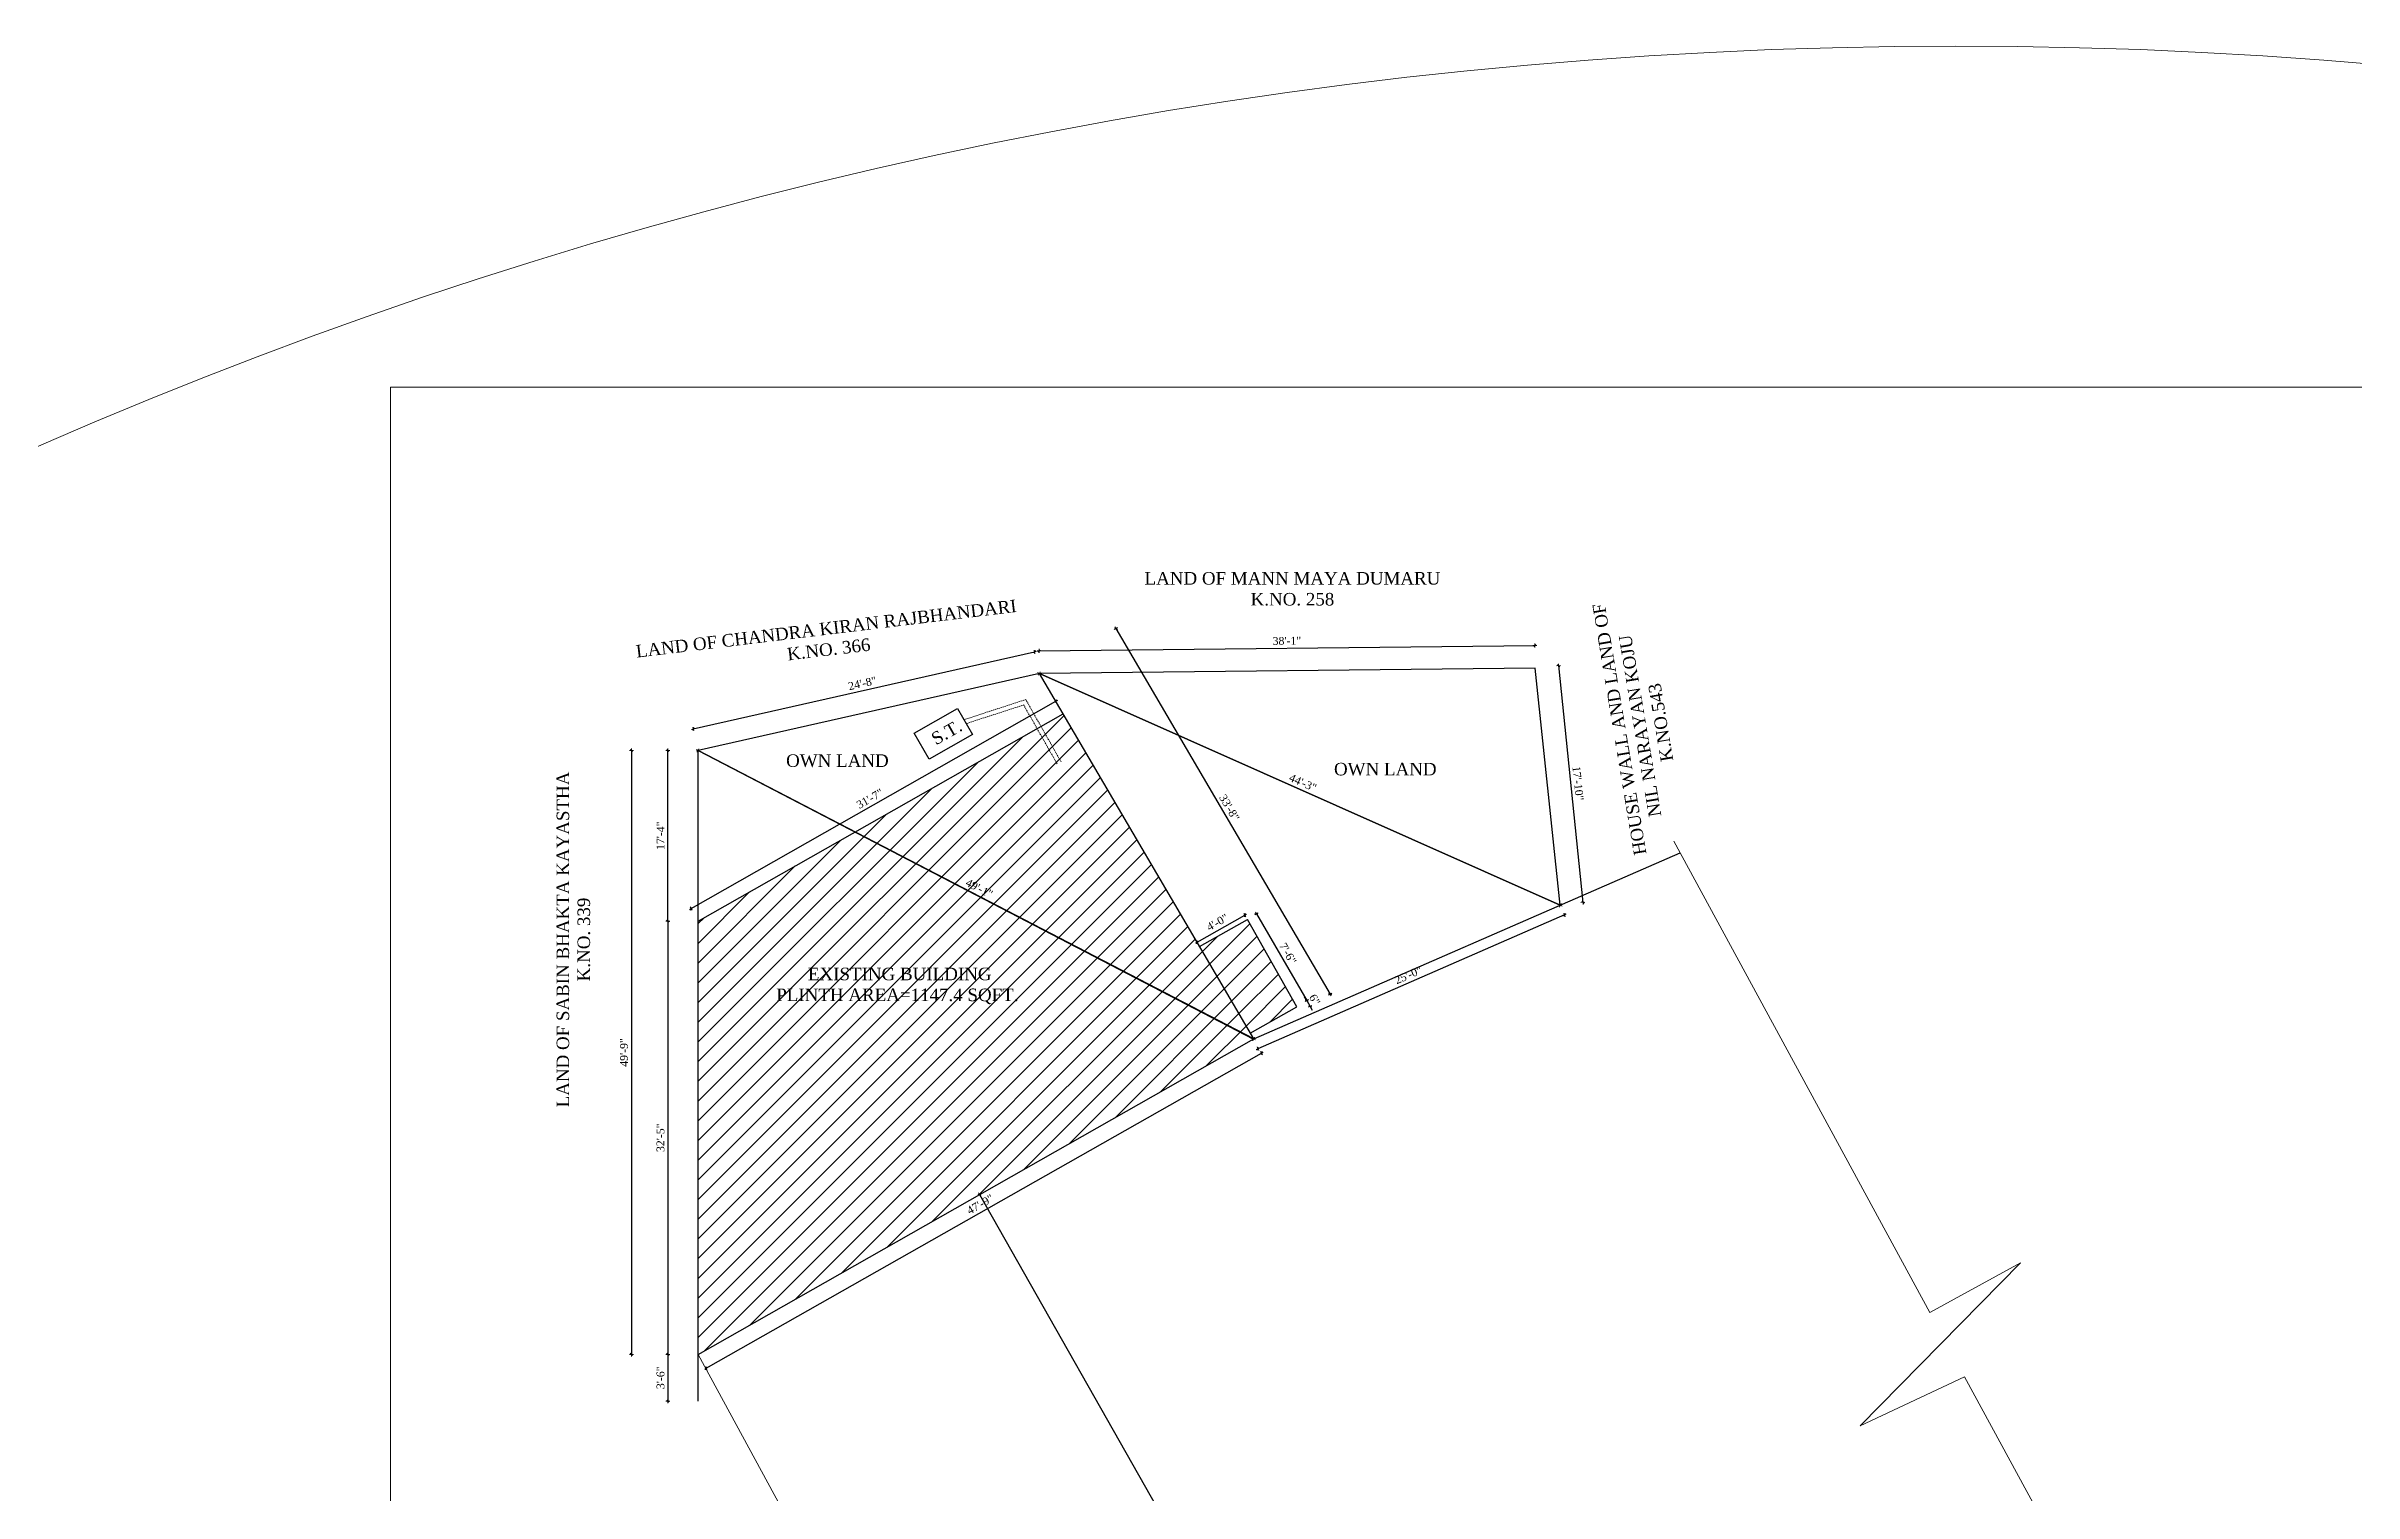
# Model space of a CAD drawing. Header units: inches. Extents: x 6873 to 34015, y -4010 to 8204.
# Drawn here: x 13393 to 15462, y 3269 to 4567 of the extents above; entities that cross this region are included whole.
import ezdxf

# ---------------------------------------------------------------- set-up
doc = ezdxf.new("R2010")
doc.units = ezdxf.units.IN
doc.header["$LTSCALE"] = 5
doc.header["$MEASUREMENT"] = 0
doc.linetypes.add('HIDDEN', pattern=[0.375, 0.25, -0.125])
for name, color, linetype, lineweight in [('A-WALL', 7, 'Continuous', 9), ('Dimension', 7, 'Continuous', 18), ('ele1', 21, 'Continuous', 20)]:
    doc.layers.add(name, color=color, linetype=linetype, lineweight=lineweight)
doc.layers.add('dim line', color=7, linetype='Continuous', lineweight=15, true_color=0xfab2b2)
doc.layers.add('TEXT', color=6, linetype='Continuous')
doc.layers.add('WALL', color=7, linetype='Continuous')
doc.styles.add('ordinary', font='times.ttf')
doc.dimstyles.new('Copy of 96', dxfattribs={"dimtxt": 7, "dimasz": 4, "dimexe": 0.5, "dimexo": 0.5, "dimgap": 3, "dimtad": 1, "dimdec": 1, "dimzin": 11, "dimdsep": 46, "dimlunit": 4, "dimtxsty": 'ordinary', "dimblk": 'OBLIQUE', "dimcen": 0.09, "dimse1": 1, "dimse2": 1, "dimclrt": 6, "dimazin": 0, "dimtfac": 1, "dimtdec": 1, "dimtix": 1, "dimtmove": 2, "dimatfit": 3, "dimldrblk": 'leader', "dimfxl": 0.5, "dimfxlon": 1, "dimtolj": 1, "dimtzin": 0, "dimarcsym": 0})

# ---------------------------------------------------------------- blocks, each defined once
blk = doc.blocks.new('oblique')
at = {"color": 0, "lineweight": -2}
blk.add_line((0.25, 0.25), (-0.25, -0.25), dxfattribs=at)
at = {"layer": 'dim line', "lineweight": 9}
for p, q in [((-0.4375, 0), (0.4375, 0)), ((0, 0.4375), (0, -0.4375))]:
    blk.add_line(p, q, dxfattribs=at)
blk = doc.blocks.new('*D281')
at = {"layer": 'A-WALL', "color": 0, "lineweight": -2, "ltscale": 50, "transparency": 16777216}
blk.add_line((13950.2, 3781.8), (13950.2, 3393.1), dxfattribs=at)
at = {"layer": 'Defpoints', "color": 0, "ltscale": 50, "transparency": 16777216}
for p in [(13977.3, 3781.8), (13950.2, 3393.1), (13977.3, 3393.1)]:
    blk.add_point(p, dxfattribs=at)
at = {"layer": 'A-WALL', "color": 0, "lineweight": -2, "ltscale": 50, "transparency": 16777216, "xscale": 4, "yscale": 4, "zscale": 4}
for p, rotation in [((13950.2, 3781.8), 90), ((13950.2, 3393.1), 270)]:
    blk.add_blockref('oblique', p, dxfattribs=dict(at, rotation=rotation))
at = {"layer": 'A-WALL', "color": 6, "ltscale": 50, "transparency": 16777216, "insert": (13943.6, 3587.4), "char_height": 7, "attachment_point": 5, "rotation": 90, "style": 'ordinary'}
blk.add_mtext('\\A1;32\'-5"', dxfattribs=at)
blk = doc.blocks.new('_OBLIQUE')
at = {"color": 0, "linetype": 'ByBlock'}
blk.add_line((-0.5, -0.5), (0.5, 0.5), dxfattribs=at)
blk = doc.blocks.new('leader')
at = {"layer": 'Dimension'}
for p, q in [((-4.42, 0), (4.42, 0)), ((0, -4.33), (0, 4.33))]:
    blk.add_line(p, q, dxfattribs=at)
blk = doc.blocks.new('*D292')
at = {"layer": 'A-WALL', "color": 0, "lineweight": -2, "ltscale": 50, "transparency": 16777216}
blk.add_line((14229.6, 3536.4), (14717.4, 2677.2), dxfattribs=at)
at = {"layer": 'Defpoints', "color": 0, "ltscale": 50, "transparency": 16777216}
for p in [(14226.5, 3534.6), (14714.3, 2675.4), (14717.4, 2677.2)]:
    blk.add_point(p, dxfattribs=at)
at = {"layer": 'A-WALL', "color": 0, "lineweight": -2, "ltscale": 50, "transparency": 16777216, "xscale": 4, "yscale": 4, "zscale": 4}
for p, rotation in [((14229.6, 3536.4), 119.5885145057325), ((14717.4, 2677.2), 299.5885145057325)]:
    blk.add_blockref('oblique', p, dxfattribs=dict(at, rotation=rotation))
at = {"layer": 'A-WALL', "color": 6, "ltscale": 50, "transparency": 16777216, "insert": (14479.2, 3110), "char_height": 7, "attachment_point": 5, "rotation": 299.5885, "style": 'ordinary'}
blk.add_mtext('\\A1;82\'-4"', dxfattribs=at)
blk = doc.blocks.new('*D293')
at = {"layer": 'A-WALL', "color": 0, "lineweight": -2, "ltscale": 50, "transparency": 16777216}
blk.add_line((13950.2, 3781.8), (13950.2, 3934.8), dxfattribs=at)
at = {"layer": 'Defpoints', "color": 0, "ltscale": 50, "transparency": 16777216}
for p in [(13950.2, 3934.8), (13977.3, 3934.8), (13977.3, 3781.8)]:
    blk.add_point(p, dxfattribs=at)
at = {"layer": 'A-WALL', "color": 0, "lineweight": -2, "ltscale": 50, "transparency": 16777216, "xscale": 4, "yscale": 4, "zscale": 4}
for p, rotation in [((13950.2, 3934.8), 90), ((13950.2, 3781.8), 270)]:
    blk.add_blockref('oblique', p, dxfattribs=dict(at, rotation=rotation))
at = {"layer": 'A-WALL', "color": 6, "ltscale": 50, "transparency": 16777216, "insert": (13943.6, 3858.3), "char_height": 7, "attachment_point": 5, "rotation": 90, "style": 'ordinary'}
blk.add_mtext('\\A1;17\'-4"', dxfattribs=at)
blk = doc.blocks.new('*D294')
at = {"layer": 'A-WALL', "color": 0, "lineweight": -2, "ltscale": 50, "transparency": 16777216}
blk.add_line((13950.2, 3393.1), (13950.2, 3351.1), dxfattribs=at)
at = {"layer": 'Defpoints', "color": 0, "ltscale": 50, "transparency": 16777216}
for p in [(13977.3, 3393.1), (13950.2, 3351.1), (13977.3, 3351.1)]:
    blk.add_point(p, dxfattribs=at)
at = {"layer": 'A-WALL', "color": 0, "lineweight": -2, "ltscale": 50, "transparency": 16777216, "xscale": 4, "yscale": 4, "zscale": 4}
for p, rotation in [((13950.2, 3393.1), 90), ((13950.2, 3351.1), 270)]:
    blk.add_blockref('oblique', p, dxfattribs=dict(at, rotation=rotation))
at = {"layer": 'A-WALL', "color": 6, "ltscale": 50, "transparency": 16777216, "insert": (13943.6, 3372.1), "char_height": 7, "attachment_point": 5, "rotation": 90, "style": 'ordinary'}
blk.add_mtext('\\A1;3\'-6"', dxfattribs=at)
blk = doc.blocks.new('*D273')
at = {"layer": 'A-WALL', "color": 0, "lineweight": -2, "ltscale": 50, "transparency": 16777216}
blk.add_line((13917.5, 3934.8), (13917.5, 3393.1), dxfattribs=at)
at = {"layer": 'Defpoints', "color": 0, "ltscale": 50, "transparency": 16777216}
for p in [(13977.3, 3934.8), (13917.5, 3393.1), (13977.3, 3393.1)]:
    blk.add_point(p, dxfattribs=at)
at = {"layer": 'A-WALL', "color": 0, "lineweight": -2, "ltscale": 50, "transparency": 16777216, "xscale": 4, "yscale": 4, "zscale": 4}
for p, rotation in [((13917.5, 3934.8), 90), ((13917.5, 3393.1), 270)]:
    blk.add_blockref('oblique', p, dxfattribs=dict(at, rotation=rotation))
at = {"layer": 'A-WALL', "color": 6, "ltscale": 50, "transparency": 16777216, "insert": (13910.9, 3663.9), "char_height": 7, "attachment_point": 5, "rotation": 90, "style": 'ordinary'}
blk.add_mtext('\\A1;49\'-9"', dxfattribs=at)
blk = doc.blocks.new('*D295')
at = {"layer": 'A-WALL', "color": 0, "lineweight": -2, "ltscale": 50, "transparency": 16777216}
blk.add_line((13973, 3954.1), (14279.1, 4023.2), dxfattribs=at)
at = {"layer": 'Defpoints', "color": 0, "ltscale": 50, "transparency": 16777216}
for p in [(14279.1, 4023.2), (14283.4, 4003.9), (13977.3, 3934.8)]:
    blk.add_point(p, dxfattribs=at)
at = {"layer": 'A-WALL', "color": 0, "lineweight": -2, "ltscale": 50, "transparency": 16777216, "xscale": 4, "yscale": 4, "zscale": 4}
for p, rotation in [((14279.1, 4023.2), 12.72157789396169), ((13973, 3954.1), 192.7215778939617)]:
    blk.add_blockref('oblique', p, dxfattribs=dict(at, rotation=rotation))
at = {"layer": 'A-WALL', "color": 6, "ltscale": 50, "transparency": 16777216, "insert": (14124.6, 3995), "char_height": 7, "attachment_point": 5, "rotation": 12.7216, "style": 'ordinary'}
blk.add_mtext('\\A1;24\'-8"', dxfattribs=at)
blk = doc.blocks.new('*D296')
at = {"layer": 'A-WALL', "color": 0, "lineweight": -2, "ltscale": 50, "transparency": 16777216}
blk.add_line((14283.2, 4024.1), (14727.8, 4029), dxfattribs=at)
at = {"layer": 'Defpoints', "color": 0, "ltscale": 50, "transparency": 16777216}
for p in [(14727.8, 4029), (14283.4, 4003.9), (14728, 4008.8)]:
    blk.add_point(p, dxfattribs=at)
at = {"layer": 'A-WALL', "color": 0, "lineweight": -2, "ltscale": 50, "transparency": 16777216, "xscale": 4, "yscale": 4, "zscale": 4}
for p, rotation in [((14283.2, 4024.1), 180.6294588048591), ((14727.8, 4029), 0.6294588048590494)]:
    blk.add_blockref('oblique', p, dxfattribs=dict(at, rotation=rotation))
at = {"layer": 'A-WALL', "color": 6, "ltscale": 50, "transparency": 16777216, "insert": (14505.4, 4033.1), "char_height": 7, "attachment_point": 5, "rotation": 0.6295, "style": 'ordinary'}
blk.add_mtext('\\A1;38\'-1"', dxfattribs=at)
blk = doc.blocks.new('*D297')
at = {"layer": 'A-WALL', "color": 0, "lineweight": -2, "ltscale": 50, "transparency": 16777216}
blk.add_line((9737.6, 1324.5), (9837.1, 1152.6), dxfattribs=at)
at = {"layer": 'Defpoints', "color": 0, "ltscale": 50, "transparency": 16777216}
for p in [(14304.7, 3967.7), (9835.3, 1151.6), (9837.1, 1152.6)]:
    blk.add_point(p, dxfattribs=at)
at = {"layer": 'A-WALL', "color": 0, "lineweight": -2, "ltscale": 50, "transparency": 16777216, "xscale": 4, "yscale": 4, "zscale": 4}
for p, rotation in [((9737.6, 1324.5), 120.0600944710371), ((9837.1, 1152.6), 300.0600944710371)]:
    blk.add_blockref('oblique', p, dxfattribs=dict(at, rotation=rotation))
at = {"layer": 'A-WALL', "color": 6, "ltscale": 50, "transparency": 16777216, "insert": (9793, 1241.8), "char_height": 7, "attachment_point": 5, "rotation": 300.0601, "style": 'ordinary'}
blk.add_mtext('\\A1;16\'-7"', dxfattribs=at)
blk = doc.blocks.new('*D298')
at = {"layer": 'A-WALL', "color": 0, "lineweight": -2, "ltscale": 50, "transparency": 16777216}
blk.add_line((14478.1, 3788.3), (14523.2, 3710.5), dxfattribs=at)
at = {"layer": 'Defpoints', "color": 0, "ltscale": 50, "transparency": 16777216}
for p in [(14431.7, 3761.5), (14523.2, 3710.5), (14476.1, 3683.2)]:
    blk.add_point(p, dxfattribs=at)
at = {"layer": 'A-WALL', "color": 0, "lineweight": -2, "ltscale": 50, "transparency": 16777216, "xscale": 4, "yscale": 4, "zscale": 4}
for p, rotation in [((14478.1, 3788.3), 120.0600944710371), ((14523.2, 3710.5), 300.0600944710371)]:
    blk.add_blockref('oblique', p, dxfattribs=dict(at, rotation=rotation))
at = {"layer": 'A-WALL', "color": 6, "ltscale": 50, "transparency": 16777216, "insert": (14506.3, 3752.7), "char_height": 7, "attachment_point": 5, "rotation": 300.0601, "style": 'ordinary'}
blk.add_mtext('\\A1;7\'-6"', dxfattribs=at)
blk = doc.blocks.new('*D299')
at = {"layer": 'A-WALL', "color": 0, "lineweight": -2, "ltscale": 50, "transparency": 16777216}
for p, q in [((14523.2, 3710.5), (14521.2, 3713.9)), ((14523.2, 3710.5), (14526.2, 3705.3)), ((14526.2, 3705.3), (14528.2, 3701.8))]:
    blk.add_line(p, q, dxfattribs=at)
at = {"layer": 'Defpoints', "color": 0, "ltscale": 50, "transparency": 16777216}
for p in [(14526.2, 3705.3), (14475.6, 3676), (14476.1, 3683.2)]:
    blk.add_point(p, dxfattribs=at)
at = {"layer": 'A-WALL', "color": 0, "lineweight": -2, "ltscale": 50, "transparency": 16777216, "xscale": 4, "yscale": 4, "zscale": 4}
for p, rotation in [((14523.2, 3710.5), 300.0600944710371), ((14526.2, 3705.3), 120.0600944710371)]:
    blk.add_blockref('oblique', p, dxfattribs=dict(at, rotation=rotation))
at = {"layer": 'A-WALL', "color": 6, "ltscale": 50, "transparency": 16777216, "insert": (14530.3, 3711.2), "char_height": 7, "attachment_point": 5, "rotation": 300.0601, "style": 'ordinary'}
blk.add_mtext('\\A1;6"', dxfattribs=at)
blk = doc.blocks.new('*D274')
at = {"layer": 'A-WALL', "color": 0, "lineweight": -2, "ltscale": 50, "transparency": 16777216}
blk.add_line((13984.5, 3380.6), (14482.7, 3663.4), dxfattribs=at)
at = {"layer": 'Defpoints', "color": 0, "ltscale": 50, "transparency": 16777216}
for p in [(14475.5, 3676), (14482.7, 3663.4), (13977.3, 3393.1)]:
    blk.add_point(p, dxfattribs=at)
at = {"layer": 'A-WALL', "color": 0, "lineweight": -2, "ltscale": 50, "transparency": 16777216, "xscale": 4, "yscale": 4, "zscale": 4}
for p, rotation in [((14482.7, 3663.4), 29.58851450573236), ((13984.5, 3380.6), 209.5885145057324)]:
    blk.add_blockref('oblique', p, dxfattribs=dict(at, rotation=rotation))
at = {"layer": 'A-WALL', "color": 6, "ltscale": 50, "transparency": 16777216, "insert": (14230.3, 3527.7), "char_height": 7, "attachment_point": 5, "rotation": 29.5885, "style": 'ordinary'}
blk.add_mtext('\\A1;47\'-9"', dxfattribs=at)
blk = doc.blocks.new('*D300')
at = {"layer": 'A-WALL', "color": 0, "lineweight": -2, "ltscale": 50, "transparency": 16777216}
blk.add_line((14754.4, 3787.3), (14479.4, 3667.3), dxfattribs=at)
at = {"layer": 'Defpoints', "color": 0, "ltscale": 50, "transparency": 16777216}
for p in [(14750.6, 3796), (14475.6, 3676), (14479.4, 3667.3)]:
    blk.add_point(p, dxfattribs=at)
at = {"layer": 'A-WALL', "color": 0, "lineweight": -2, "ltscale": 50, "transparency": 16777216, "xscale": 4, "yscale": 4, "zscale": 4}
for p, rotation in [((14754.4, 3787.3), 23.56548800738485), ((14479.4, 3667.3), 203.5654880073848)]:
    blk.add_blockref('oblique', p, dxfattribs=dict(at, rotation=rotation))
at = {"layer": 'A-WALL', "color": 6, "ltscale": 50, "transparency": 16777216, "insert": (14614.3, 3733.3), "char_height": 7, "attachment_point": 5, "rotation": 23.5655, "style": 'ordinary'}
blk.add_mtext('\\A1;25\'-0"', dxfattribs=at)
blk = doc.blocks.new('*D275')
at = {"layer": 'A-WALL', "color": 0, "lineweight": -2, "ltscale": 50, "transparency": 16777216}
blk.add_line((13971, 3793), (14298.3, 3978.9), dxfattribs=at)
at = {"layer": 'Defpoints', "color": 0, "ltscale": 50, "transparency": 16777216}
for p in [(14298.3, 3978.9), (14304.7, 3967.7), (13977.3, 3781.8)]:
    blk.add_point(p, dxfattribs=at)
at = {"layer": 'A-WALL', "color": 0, "lineweight": -2, "ltscale": 50, "transparency": 16777216, "xscale": 4, "yscale": 4, "zscale": 4}
for p, rotation in [((14298.3, 3978.9), 29.58851450573196), ((13971, 3793), 209.588514505732)]:
    blk.add_blockref('oblique', p, dxfattribs=dict(at, rotation=rotation))
at = {"layer": 'A-WALL', "color": 6, "ltscale": 50, "transparency": 16777216, "insert": (14131.4, 3891.6), "char_height": 7, "attachment_point": 5, "rotation": 29.5885, "style": 'ordinary'}
blk.add_mtext('\\A1;31\'-7"', dxfattribs=at)
blk = doc.blocks.new('*D276')
at = {"layer": 'A-WALL', "color": 0, "lineweight": -2, "ltscale": 50, "transparency": 16777216}
blk.add_line((14283.4, 4003.9), (14750.6, 3796), dxfattribs=at)
at = {"layer": 'Defpoints', "color": 0, "ltscale": 50, "transparency": 16777216}
for p in [(14283.4, 4003.9), (14750.6, 3796), (14750.6, 3796)]:
    blk.add_point(p, dxfattribs=at)
at = {"layer": 'A-WALL', "color": 0, "lineweight": -2, "ltscale": 50, "transparency": 16777216, "xscale": 4, "yscale": 4, "zscale": 4}
for p, rotation in [((14283.4, 4003.9), 156.0066809850996), ((14750.6, 3796), 336.0066809850996)]:
    blk.add_blockref('oblique', p, dxfattribs=dict(at, rotation=rotation))
at = {"layer": 'A-WALL', "color": 6, "ltscale": 50, "transparency": 16777216, "insert": (14519.7, 3905.9), "char_height": 7, "attachment_point": 5, "rotation": 336.0067, "style": 'ordinary'}
blk.add_mtext('\\A1;44\'-3"', dxfattribs=at)
blk = doc.blocks.new('*D277')
at = {"layer": 'A-WALL', "color": 0, "lineweight": -2, "ltscale": 50, "transparency": 16777216}
blk.add_line((13977.3, 3934.8), (14475.6, 3676), dxfattribs=at)
at = {"layer": 'Defpoints', "color": 0, "ltscale": 50, "transparency": 16777216}
for p in [(13977.3, 3934.8), (14475.6, 3676), (14475.6, 3676)]:
    blk.add_point(p, dxfattribs=at)
at = {"layer": 'A-WALL', "color": 0, "lineweight": -2, "ltscale": 50, "transparency": 16777216, "xscale": 4, "yscale": 4, "zscale": 4}
for p, rotation in [((13977.3, 3934.8), 152.5568812355361), ((14475.6, 3676), 332.5568812355361)]:
    blk.add_blockref('oblique', p, dxfattribs=dict(at, rotation=rotation))
at = {"layer": 'A-WALL', "color": 6, "ltscale": 50, "transparency": 16777216, "insert": (14229.5, 3811.2), "char_height": 7, "attachment_point": 5, "rotation": 332.5569, "style": 'ordinary'}
blk.add_mtext('\\A1;49\'-1"', dxfattribs=at)
blk = doc.blocks.new('*D278')
at = {"layer": 'A-WALL', "color": 0, "lineweight": -2, "ltscale": 50, "transparency": 16777216}
blk.add_line((14749.1, 4010.9), (14770.9, 3798.5), dxfattribs=at)
at = {"layer": 'Defpoints', "color": 0, "ltscale": 50, "transparency": 16777216}
for p in [(14728, 4008.8), (14749.8, 3796.3), (14770.9, 3798.5)]:
    blk.add_point(p, dxfattribs=at)
at = {"layer": 'A-WALL', "color": 0, "lineweight": -2, "ltscale": 50, "transparency": 16777216, "xscale": 4, "yscale": 4, "zscale": 4}
for p, rotation in [((14749.1, 4010.9), 95.84741702442224), ((14770.9, 3798.5), 275.8474170244222)]:
    blk.add_blockref('oblique', p, dxfattribs=dict(at, rotation=rotation))
at = {"layer": 'A-WALL', "color": 6, "ltscale": 50, "transparency": 16777216, "insert": (14766.5, 3905.4), "char_height": 7, "attachment_point": 5, "rotation": 275.8474, "style": 'ordinary'}
blk.add_mtext('\\A1;17\'-10"', dxfattribs=at)
blk = doc.blocks.new('*D279')
at = {"layer": 'A-WALL', "color": 0, "lineweight": -2, "ltscale": 50, "transparency": 16777216}
blk.add_line((14352.1, 4044.1), (14544.2, 3716.3), dxfattribs=at)
at = {"layer": 'Defpoints', "color": 0, "ltscale": 50, "transparency": 16777216}
for p in [(14283.4, 4003.9), (14544.2, 3716.3), (14475.6, 3676)]:
    blk.add_point(p, dxfattribs=at)
at = {"layer": 'A-WALL', "color": 0, "lineweight": -2, "ltscale": 50, "transparency": 16777216, "xscale": 4, "yscale": 4, "zscale": 4}
for p, rotation in [((14352.1, 4044.1), 120.3759330019237), ((14544.2, 3716.3), 300.3759330019236)]:
    blk.add_blockref('oblique', p, dxfattribs=dict(at, rotation=rotation))
at = {"layer": 'A-WALL', "color": 6, "ltscale": 50, "transparency": 16777216, "insert": (14453.8, 3883.5), "char_height": 7, "attachment_point": 5, "rotation": 300.3759, "style": 'ordinary'}
blk.add_mtext('\\A1;33\'-8"', dxfattribs=at)
blk = doc.blocks.new('*D280')
at = {"layer": 'A-WALL', "color": 0, "lineweight": -2, "ltscale": 50, "transparency": 16777216}
blk.add_line((14424.9, 3762.8), (14467.7, 3787.1), dxfattribs=at)
at = {"layer": 'Defpoints', "color": 0, "ltscale": 50, "transparency": 16777216}
for p in [(14467.7, 3787.1), (14469.9, 3783.2), (14427.1, 3758.9)]:
    blk.add_point(p, dxfattribs=at)
at = {"layer": 'A-WALL', "color": 0, "lineweight": -2, "ltscale": 50, "transparency": 16777216, "xscale": 4, "yscale": 4, "zscale": 4}
for p, rotation in [((14467.7, 3787.1), 29.58851450573111), ((14424.9, 3762.8), 209.5885145057312)]:
    blk.add_blockref('oblique', p, dxfattribs=dict(at, rotation=rotation))
at = {"layer": 'A-WALL', "color": 6, "ltscale": 50, "transparency": 16777216, "insert": (14443.1, 3780.7), "char_height": 7, "attachment_point": 5, "rotation": 29.5885, "style": 'ordinary'}
blk.add_mtext('\\A1;4\'-0"', dxfattribs=at)

msp = doc.modelspace()

# ---------------------------------------------------------------- hatches: boundary and pattern name
at = {"layer": 'WALL', "linetype": 'ByBlock', "ltscale": 5, "true_color": 0xf8991e}
h = msp.add_hatch(dxfattribs=at)
h.set_pattern_fill('ANSI31', color=30, scale=100)
h.set_pattern_definition([(45, (2442.076, 6386.373), (-8.838835, 8.838835), [])])
h.paths.add_polyline_path([(14475.61, 3676.03), (14118.07, 3861.71), (13977.33, 3781.79), (13977.33, 3393.1)])
h.paths.add_polyline_path([(14304.67, 3967.66), (14118.07, 3861.71), (14475.61, 3676.03)])
h.paths.add_polyline_path([(14469.95, 3783.22), (14427.06, 3758.86), (14472.57, 3681.21), (14514.39, 3704.95)])
h.paths.add_polyline_path([(14047.49, 3704.05), (14265.52, 3704.05), (14265.52, 3746.82), (14047.49, 3746.82)], flags=24)
h.paths.add_polyline_path([(14213.65, 3811.12), (14238.97, 3797.97), (14245.86, 3811.23), (14220.54, 3824.38)], flags=24)

# ---------------------------------------------------------------- linework, layer by layer
at = {"color": 1, "ltscale": 5}
for p, q in [((14283.44, 4003.9), (13977.33, 3934.79)), ((14728.04, 4008.78), (14283.44, 4003.9)), ((14475.61, 3676.03), (14283.44, 4003.9)), ((14750.59, 3795.97), (14283.44, 4003.9)), ((14750.59, 3795.97), (14728.04, 4008.78)), ((13977.33, 3781.79), (14304.67, 3967.66)), ((13977.33, 3781.79), (13977.33, 3934.79)), ((14475.61, 3676.03), (13977.33, 3934.79)), ((14475.61, 3676.03), (14858.08, 3842.86)), ((13977.33, 3393.1), (13977.33, 3781.79)), ((14427.06, 3758.86), (14469.95, 3783.22)), ((14514.39, 3704.95), (14469.95, 3783.22)), ((14472.57, 3681.21), (14514.39, 3704.95)), ((13977.33, 3393.1), (14475.61, 3676.03)), ((13977.33, 3351.1), (13977.33, 3393.1))]:
    msp.add_line(p, q, dxfattribs=at)
msp.add_lwpolyline([(14171.14, 3950.43), (14210.11, 3972.55), (14223.41, 3949.12), (14184.44, 3926.99)], close=True, dxfattribs=at)
at = {"layer": 'A-WALL', "color": 1, "linetype": 'HIDDEN'}
for p, q in [((14271.2, 3980.45), (14216.62, 3962.7)), ((14269.33, 3975.64), (14217.86, 3958.9)), ((14299.39, 3922.71), (14269.33, 3975.64)), ((14302.86, 3924.68), (14271.2, 3980.45))]:
    msp.add_line(p, q, dxfattribs=at)
at = {"layer": 'A-WALL', "ltscale": 5}
for p, q in [((14852.35, 3853.4), (15081.92, 3430.76)), ((15019.71, 3329.12), (15163.51, 3475.08)), ((15163.51, 3475.08), (15081.92, 3430.76)), ((13977.33, 3393.1), (14206.9, 2970.46)), ((15113.26, 3373.07), (15019.71, 3329.12)), ((15113.26, 3373.07), (15337.15, 2960.88))]:
    msp.add_line(p, q, dxfattribs=at)
msp.add_circle((15105.47, 278.39), 4288.21, dxfattribs=at)
at = {"layer": 'ele1'}
msp.add_lwpolyline([(13701.58, 4260.84), (16786.54, 4260.84), (16786.54, 2105.51), (13701.58, 2105.51)], close=True, dxfattribs=at)
msp.add_lwpolyline([(13701.58, 4260.84), (16786.54, 4260.84), (16786.54, 2105.51), (13701.58, 2105.51)], close=True, dxfattribs=at)

# ---------------------------------------------------------------- texts
at = {"layer": 'TEXT', "char_height": 11.25, "attachment_point": 8, "style": 'ordinary'}
for s, width, insert, rotation in [('LAND OF MANN MAYA DUMARU\\PK.NO. 258', 283.3765, (14510.39, 4064.63), 359.99961), ('LAND OF CHANDRA KIRAN RAJBHANDARI\\PK.NO. 366', 366.9834, (14095.16, 4019.75), 6.86365), ('HOUSE WALL AND LAND OF NIL NARAYAN KOJU\\PK.NO.543', 249.7318, (14846.43, 3960.9), 99.46841), ('S.T.', 101.5687, (14203.1, 3946.05), 29.58813), ('LAND OF SABIN BHAKTA KAYASTHA\\PK.NO. 339', 363.4004, (13880.65, 3765.25), 89.99961), ('OWN LAND', 101.5687, (14102.26, 3919.82), 359.99961), ('OWN LAND', 101.5687, (14593.66, 3912.22), 359.99961), (' EXISTING BUILDING\\PPLINTH AREA=1147.4 SQFT.', 253.9787, (14156.06, 3707.2), 359.99961)]:
    msp.add_mtext_dynamic_manual_height_columns(s, width=width, gutter_width=1720.72, heights=[0], dxfattribs=dict(at, insert=insert, rotation=rotation))

# ---------------------------------------------------------------- dimensions: what is measured, and where the dimension line sits
at = {"layer": 'A-WALL', "ltscale": 50}
for p1, p2, distance, text, picture, middle in [((14283.44, 4003.9), (14728.04, 4008.78), 20.22, '38\'-1"', '*D296', (14505.45, 4033.12)), ((14283.44, 4003.9), (14475.61, 3676.03), 79.54, '33\'-8"', '*D279', (14453.8, 3883.5)), ((13977.33, 3934.79), (14283.44, 4003.9), 19.77, '24\'-8"', '*D295', (14124.58, 3995.03)), ((14283.44, 4003.9), (14750.59, 3795.97), 0, '44\'-3"', '*D276', (14519.68, 3905.93)), ((13977.33, 3781.79), (14304.67, 3967.66), 12.87, '31\'-7"', '*D275', (14131.4, 3891.63)), ((13977.33, 3934.79), (13977.33, 3393.1), -59.86, '49\'-9"', '*D273', (13910.9, 3663.95)), ((13977.33, 3781.79), (13977.33, 3934.79), 27.13, '17\'-4"', '*D293', (13943.63, 3858.29)), ((13977.33, 3934.79), (14475.61, 3676.03), 0, '49\'-1"', '*D277', (14229.5, 3811.24)), ((14427.1, 3758.89), (14469.95, 3783.22), 4.48, '4\'-0"', '*D280', (14443.07, 3780.65))]:
    dim = msp.add_aligned_dim(p1=p1, p2=p2, distance=distance, text=text, dimstyle='Copy of 96', override={"dimdec": 0, "dimblk": 'oblique', "dimtdec": 0, "dimarcsym": 1}, dxfattribs=at)
    dim.commit()
    dim.dimension.update_dxf_attribs({"geometry": picture, "text_midpoint": middle})
for p1, p2, distance, picture, middle in [((14728.04, 4008.78), (14749.8, 3796.35), 21.17, '*D278', (14766.52, 3905.39)), ((14750.59, 3795.97), (14475.61, 3676.03), 9.49, '*D300', (14614.27, 3733.31)), ((13977.33, 3781.79), (13977.33, 3393.1), -27.13, '*D281', (13943.64, 3587.45)), ((13977.33, 3393.1), (14475.54, 3675.99), -14.43, '*D274', (14230.32, 3527.71)), ((14226.47, 3534.57), (14714.31, 2675.41), 3.61, '*D292', (14479.23, 3110.01)), ((13977.33, 3393.1), (13977.33, 3351.1), -27.13, '*D294', (13943.64, 3372.1))]:
    dim = msp.add_aligned_dim(p1=p1, p2=p2, distance=distance, dimstyle='Copy of 96', override={"dimdec": 0, "dimblk": 'oblique', "dimtdec": 0, "dimarcsym": 1}, dxfattribs=at)
    dim.commit()
    dim.dimension.update_dxf_attribs({"geometry": picture, "text_midpoint": middle})
for base, p1, p2, picture, middle in [((9837.06, 1152.62), (14304.67, 3967.66), (9835.32, 1151.61), '*D297', (9793.02, 1241.84)), ((14523.16, 3710.45), (14431.66, 3761.48), (14476.1, 3683.21), '*D298', (14506.31, 3752.69)), ((14526.15, 3705.29), (14476.1, 3683.21), (14475.61, 3676.03), '*D299', (14530.34, 3711.15))]:
    dim = msp.add_linear_dim(base=base, p1=p1, p2=p2, angle=120.06009, dimstyle='Copy of 96', override={"dimdec": 0, "dimblk": 'oblique', "dimtdec": 0, "dimarcsym": 1}, dxfattribs=at)
    dim.commit()
    dim.dimension.update_dxf_attribs({"geometry": picture, "text_midpoint": middle})

doc.saveas('drawing.dxf')
